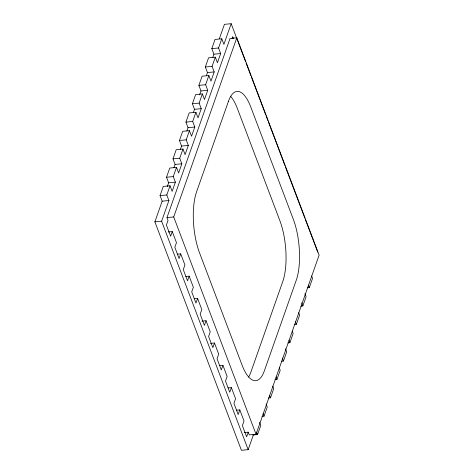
<?xml version="1.0" encoding="UTF-8"?>
<svg xmlns="http://www.w3.org/2000/svg" width="474" height="474" viewBox="0 0 474 474"><rect width="100%" height="100%" fill="white"/><g stroke="black" fill="none" stroke-linecap="round" stroke-linejoin="round"><path stroke-width="0.71" d="M253.507 434.498L248.169 449.66L241.42 450.3L154.88 221.85L162.161 201.183L160.052 195.608L163.287 186.424L170.03 185.778L172.139 191.354L175.374 182.164L173.265 176.595L176.5 167.405L169.757 168.051L166.522 177.235L168.631 182.81L167.245 186.744M173.946 167.719L175.102 164.437L172.992 158.861L176.227 149.677L182.97 149.037L185.079 154.607L188.314 145.417L186.205 139.848L189.44 130.664L182.697 131.304L179.462 140.488L181.572 146.063L180.416 149.346M186.886 130.972L188.042 127.69L185.932 122.12L189.167 112.93L195.91 112.291L198.019 117.86L201.254 108.676L199.145 103.101L202.38 93.917L195.638 94.557L192.403 103.747L194.512 109.316L193.356 112.599M199.595 94.883L200.982 90.943L198.873 85.373L202.108 76.184L208.85 75.544L210.96 81.113L214.195 71.93L212.085 66.354L215.32 57.17L208.578 57.81L205.343 67L207.452 72.569L206.297 75.852M212.767 57.478L213.922 54.196L211.813 48.626L215.048 39.437L221.791 38.797L223.9 44.372L231.182 23.7L224.433 24.34L219.338 38.809M248.169 449.66L161.628 221.21L168.904 200.538L166.795 194.968L170.03 185.778M176.5 167.405L178.609 172.98L181.844 163.791L179.735 158.221L182.97 149.037M189.44 130.664L191.549 136.234L194.784 127.05L192.675 121.474L195.91 112.291M202.38 93.917L204.49 99.487L207.725 90.303L205.615 84.728L208.85 75.544M215.32 57.17L217.43 62.74L220.665 53.556L218.555 47.987L221.791 38.797M168.223 231.964L172.269 231.579L170.634 236.218L166.392 225.02L168.027 220.38L166.972 217.596L230.056 38.459L236.799 37.813L319.121 255.125L256.037 434.255L249.288 434.901L248.258 432.17L244.211 432.555M232.047 38.595L232.746 36.605L233.492 38.584M256.037 434.255L173.715 216.95L236.799 37.813M177.341 254.188L180.713 253.868L179.077 258.508L174.835 247.309L176.47 242.67L172.269 231.579M185.784 276.478L189.156 276.152L187.52 280.792L183.278 269.593L184.913 264.954L180.713 253.868M194.227 298.762L197.599 298.442L195.963 303.082L191.721 291.883L193.356 287.244L189.156 276.152M201.995 321.117L206.042 320.732L204.407 325.371L200.164 314.167L201.8 309.528L197.599 298.442M210.438 343.401L214.485 343.016L212.85 347.655L208.607 336.457L210.243 331.818L206.042 320.732M219.557 365.626L222.928 365.306L221.293 369.945L217.051 358.747L218.686 354.108L214.485 343.016M228 387.916L231.371 387.596L229.736 392.235L225.494 381.031L227.129 376.392L222.928 365.306M236.443 410.2L239.814 409.88L238.179 414.519L233.937 403.321L235.572 398.681L231.371 387.596M248.258 432.17L246.622 436.809L242.38 425.611L244.015 420.971L239.814 409.88M252.838 435.008L257.554 434.563L260.789 425.374L259.622 422.281M262.004 416.379L264.024 416.19L267.259 407L266.092 403.907M268.474 398.006L270.494 397.816L273.729 388.627L272.793 386.15M274.944 379.633L276.964 379.443L280.199 370.253L279.263 367.777M281.414 361.259L283.434 361.07L286.669 351.88L285.502 348.787M287.884 342.892L289.904 342.696L293.139 333.512L292.203 331.036M294.354 324.518L296.374 324.323L299.609 315.139L298.673 312.662M300.824 306.145L302.845 305.949L306.08 296.765L304.912 293.667M307.294 287.771L309.315 287.576L312.55 278.392L311.614 275.915M211.813 48.626L218.555 47.987M213.922 54.196L220.665 53.556M205.343 67L212.085 66.354M207.452 72.569L214.195 71.93M198.873 85.373L205.615 84.728M200.982 90.943L207.725 90.303M192.403 103.747L199.145 103.101M194.512 109.316L201.254 108.676M185.932 122.12L192.675 121.474M188.042 127.69L194.784 127.05M179.462 140.488L186.205 139.848M181.572 146.063L188.314 145.417M172.992 158.861L179.735 158.221M175.102 164.437L181.844 163.791M166.522 177.235L173.265 176.595M168.631 182.81L175.374 182.164M160.052 195.608L166.795 194.968M162.161 201.183L168.904 200.538M166.972 217.596L173.715 216.95M154.88 221.85L161.628 221.21M231.182 23.7L245.603 61.774M246.124 63.16L250.847 75.621M251.374 77.007L265.535 114.388M266.056 115.775L267.893 120.615M268.42 122.002L284.939 165.616M285.466 167.002L304.871 218.23M305.392 219.61L317.722 252.15M308.378 285.099L309.315 287.576M301.677 302.856L302.845 305.949M295.438 321.846L296.374 324.323M288.968 340.219L289.904 342.696M282.267 357.971L283.434 361.07M276.028 376.966L276.964 379.443M269.558 395.34L270.494 397.816M263.088 413.713L264.024 416.19M256.618 432.087L257.554 434.563M248.583 377.091A43.495 15.482 84.6 0 0 250.876 372.09L282.777 281.515A43.495 15.482 84.6 0 0 279.814 220.529L237.35 108.428A43.495 15.482 84.6 0 0 230.542 96.252M228.468 101.27L196.574 191.84A43.495 15.482 84.6 0 0 199.53 252.832L241.995 364.933A43.495 15.482 84.6 0 0 264.368 370.804L296.262 280.235A43.495 15.482 84.6 0 0 293.305 219.243L250.835 107.142A43.495 15.482 84.6 0 0 228.468 101.27"/></g></svg>
